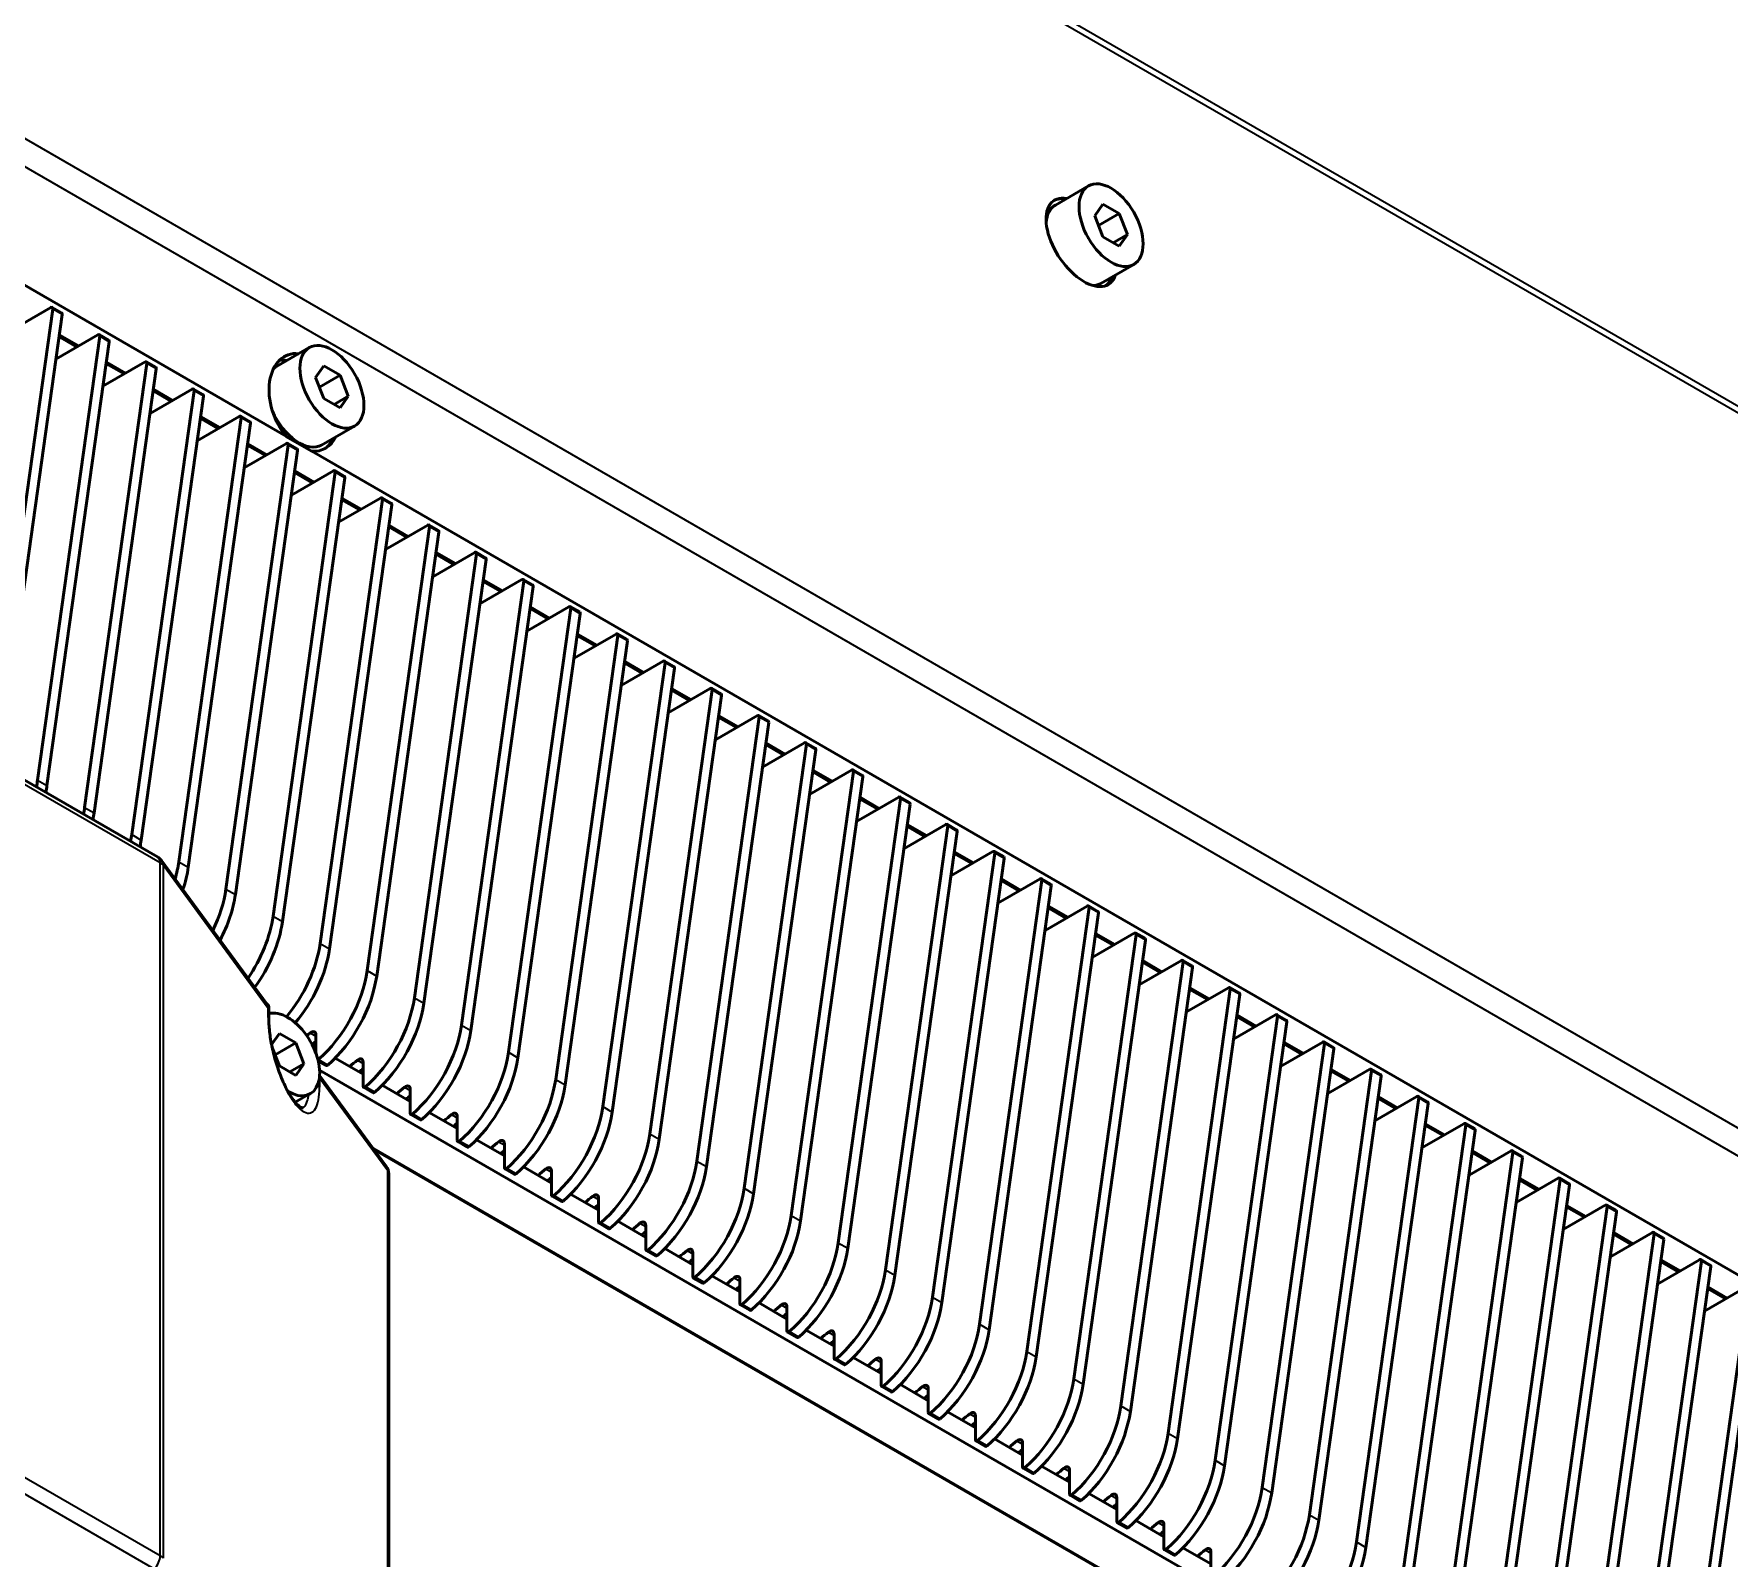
# Model space of a CAD drawing. Header units: millimetres. Extents: x 100 to 5488, y 100 to 4218.
# Drawn here: x 880.4 to 1007.7, y 909.5 to 1023.9 of the extents above; entities that cross this region are included whole.
import ezdxf

# ---------------------------------------------------------------- set-up
doc = ezdxf.new("R2010")
doc.units = ezdxf.units.MM
doc.header["$LTSCALE"] = 20
doc.layers.add('Visible (ANSI)', color=7, linetype='Continuous', lineweight=50)
doc.layers.add('Visible Narrow (ANSI)', color=7, linetype='Continuous', lineweight=35)

msp = doc.modelspace()

# ---------------------------------------------------------------- linework, layer by layer
at = {"layer": 'Visible (ANSI)'}
for p, q in [((784.615, 1059.961), (899.384, 993.699)), ((959.578, 1012.5), (957.103, 1011.071)), ((960.666, 1011.134), (960.053, 1010.263)), ((960.053, 1010.263), (960.666, 1008.684)), ((960.338, 1009.53), (961.89, 1010.427)), ((960.666, 1011.134), (961.89, 1010.427)), ((962.503, 1008.848), (961.89, 1010.427)), ((961.89, 1007.977), (960.666, 1008.684)), ((961.442, 1008.236), (962.503, 1008.848)), ((961.89, 1007.977), (962.503, 1008.848)), ((962.978, 1006.611), (960.503, 1005.182)), ((881.841, 1003.264), (877.166, 969.952)), ((877.873, 969.544), (882.548, 1002.856)), ((881.701, 1003.375), (878.543, 1001.552)), ((881.801, 1003.385), (882.508, 1002.977)), ((885.337, 1001.344), (886.044, 1000.936)), ((885.376, 1001.223), (880.701, 967.911)), ((881.409, 967.503), (886.083, 1000.814)), ((885.237, 1001.334), (882.078, 999.51)), ((883.779, 1000.492), (882.333, 1001.327)), ((901.1, 1000.375), (898.626, 998.946)), ((888.912, 999.181), (884.237, 965.87)), ((888.772, 999.293), (885.614, 997.469)), ((887.315, 998.451), (885.869, 999.286)), ((888.872, 999.303), (889.579, 998.894)), ((902.188, 999.009), (901.576, 998.138)), ((902.188, 999.009), (903.413, 998.302)), ((884.944, 965.462), (889.619, 998.773)), ((901.576, 998.138), (902.188, 996.559)), ((901.86, 997.405), (903.413, 998.302)), ((904.025, 996.723), (903.413, 998.302)), ((892.447, 997.14), (887.773, 963.829)), ((888.48, 963.42), (893.154, 996.732)), ((892.308, 997.251), (889.149, 995.428)), ((890.85, 996.41), (889.404, 997.245)), ((892.408, 997.261), (893.115, 996.853)), ((903.413, 995.852), (902.188, 996.559)), ((902.964, 996.111), (904.025, 996.723)), ((903.413, 995.852), (904.025, 996.723)), ((895.983, 995.099), (891.308, 961.787)), ((895.843, 995.21), (892.685, 993.387)), ((894.386, 994.369), (892.94, 995.203)), ((895.943, 995.22), (896.651, 994.812)), ((892.015, 961.379), (896.69, 994.691)), ((904.5, 994.486), (902.026, 993.057)), ((899.518, 993.058), (894.844, 959.746)), ((895.551, 959.338), (900.225, 992.649)), ((899.379, 993.169), (896.22, 991.345)), ((897.921, 992.327), (896.475, 993.162)), ((899.383, 993.688), (901.268, 992.6)), ((899.479, 993.179), (900.186, 992.771)), ((901.288, 992.6), (1016.057, 926.339)), ((903.054, 991.016), (898.379, 957.705)), ((899.086, 957.297), (903.761, 990.608)), ((902.915, 991.128), (899.756, 989.304)), ((901.457, 990.286), (900.011, 991.121)), ((903.015, 991.138), (903.722, 990.729)), ((906.589, 988.975), (901.915, 955.664)), ((906.45, 989.086), (903.291, 987.263)), ((904.992, 988.245), (903.546, 989.08)), ((906.55, 989.096), (907.257, 988.688)), ((889.7, 962.167), (844.219, 988.425)), ((902.622, 955.256), (907.296, 988.567)), ((910.125, 986.934), (905.45, 953.623)), ((906.157, 953.214), (910.832, 986.526)), ((909.986, 987.045), (906.827, 985.222)), ((908.528, 986.204), (907.082, 987.038)), ((910.086, 987.055), (910.793, 986.647)), ((913.66, 984.893), (908.986, 951.581)), ((913.521, 985.004), (910.362, 983.18)), ((912.063, 984.162), (910.617, 984.997)), ((913.621, 985.014), (914.328, 984.606)), ((909.693, 951.173), (914.367, 984.484)), ((917.196, 982.851), (912.521, 949.54)), ((913.228, 949.132), (917.903, 982.443)), ((917.057, 982.963), (913.898, 981.139)), ((915.599, 982.121), (914.153, 982.956)), ((917.157, 982.973), (917.864, 982.564)), ((920.731, 980.81), (916.057, 947.499)), ((916.764, 947.091), (921.439, 980.402)), ((920.592, 980.921), (917.434, 979.098)), ((919.135, 980.08), (917.689, 980.915)), ((920.692, 980.931), (921.399, 980.523)), ((924.267, 978.769), (919.592, 945.458)), ((924.128, 978.88), (920.969, 977.057)), ((922.67, 978.039), (921.224, 978.874)), ((924.228, 978.89), (924.935, 978.482)), ((920.299, 945.049), (924.974, 978.361)), ((927.803, 976.728), (923.128, 943.416)), ((923.835, 943.008), (928.51, 976.32)), ((927.663, 976.839), (924.505, 975.015)), ((926.206, 975.997), (924.76, 976.832)), ((927.763, 976.849), (928.47, 976.441)), ((931.338, 974.687), (926.663, 941.375)), ((931.199, 974.798), (928.04, 972.974)), ((929.741, 973.956), (928.295, 974.791)), ((931.299, 974.808), (932.006, 974.399)), ((927.371, 940.967), (932.045, 974.278)), ((934.874, 972.645), (930.199, 939.334)), ((930.906, 938.926), (935.581, 972.237)), ((934.734, 972.757), (931.576, 970.933)), ((933.277, 971.915), (931.831, 972.75)), ((934.834, 972.766), (935.541, 972.358)), ((938.409, 970.604), (933.734, 937.293)), ((934.442, 936.884), (939.116, 970.196)), ((938.27, 970.715), (935.111, 968.892)), ((936.812, 969.874), (935.366, 970.709)), ((938.37, 970.725), (939.077, 970.317)), ((941.945, 968.563), (937.27, 935.251)), ((941.805, 968.674), (938.647, 966.85)), ((940.348, 967.832), (938.902, 968.667)), ((941.905, 968.684), (942.612, 968.276)), ((937.977, 934.843), (942.652, 968.155)), ((945.48, 966.522), (940.806, 933.21)), ((941.513, 932.802), (946.187, 966.113)), ((945.341, 966.633), (942.182, 964.809)), ((943.883, 965.791), (942.437, 966.626)), ((945.441, 966.643), (946.148, 966.234)), ((949.016, 964.48), (944.341, 931.169)), ((948.876, 964.592), (945.718, 962.768)), ((947.419, 963.75), (945.973, 964.585)), ((948.976, 964.601), (949.684, 964.193)), ((945.048, 930.761), (949.723, 964.072)), ((897.919, 951.13), (890.006, 961.893)), ((952.551, 962.439), (947.877, 929.128)), ((948.584, 928.719), (953.258, 962.031)), ((952.412, 962.55), (949.253, 960.727)), ((950.954, 961.709), (949.508, 962.544)), ((952.512, 962.56), (953.219, 962.152)), ((956.087, 960.398), (951.412, 927.086)), ((952.119, 926.678), (956.794, 959.99)), ((955.948, 960.509), (952.789, 958.685)), ((954.49, 959.668), (953.044, 960.502)), ((956.048, 960.519), (956.755, 960.111)), ((959.622, 958.357), (954.948, 925.045)), ((959.483, 958.468), (956.324, 956.644)), ((958.025, 957.626), (956.579, 958.461)), ((959.583, 958.478), (960.29, 958.069)), ((955.655, 924.637), (960.329, 957.948)), ((963.158, 956.315), (958.483, 923.004)), ((959.19, 922.596), (963.865, 955.907)), ((963.019, 956.427), (959.86, 954.603)), ((961.561, 955.585), (960.115, 956.42)), ((963.119, 956.436), (963.826, 956.028)), ((966.693, 954.274), (962.019, 920.963)), ((966.554, 954.385), (963.396, 952.562)), ((965.096, 953.544), (963.65, 954.379)), ((966.654, 954.395), (967.361, 953.987)), ((962.726, 920.554), (967.4, 953.866)), ((970.229, 952.233), (965.554, 918.921)), ((966.261, 918.513), (970.936, 951.825)), ((970.09, 952.344), (966.931, 950.52)), ((968.632, 951.503), (967.186, 952.337)), ((970.19, 952.354), (970.897, 951.946)), ((897.919, 951.13), (897.919, 951.13)), ((898.063, 950.84), (898.063, 950.686)), ((898.063, 949.988), (898.063, 950.665)), ((973.764, 950.192), (969.09, 916.88)), ((969.797, 916.472), (974.472, 949.783)), ((973.625, 950.303), (970.467, 948.479)), ((972.168, 949.461), (970.722, 950.296)), ((973.725, 950.313), (974.432, 949.905)), ((898.865, 948.917), (898.27, 948.071)), ((898.3, 947.923), (898.865, 946.467)), ((898.536, 947.313), (900.089, 948.21)), ((898.865, 948.917), (900.089, 948.21)), ((900.702, 946.631), (900.089, 948.21)), ((901.598, 947.889), (901.326, 948.046)), ((901.598, 948.799), (901.598, 947.42)), ((977.3, 948.15), (972.625, 914.839)), ((977.161, 948.262), (974.002, 946.438)), ((975.703, 947.42), (974.257, 948.255)), ((977.261, 948.272), (977.968, 947.863)), ((899.641, 946.019), (900.702, 946.631)), ((900.089, 945.76), (900.702, 946.631)), ((901.773, 946.836), (902.347, 946.504)), ((905.134, 945.847), (903.035, 947.059)), ((905.134, 946.758), (905.134, 944.963)), ((973.332, 914.431), (978.007, 947.742)), ((900.089, 945.76), (898.865, 946.467)), ((901.875, 946.158), (1090.237, 837.407)), ((906.871, 938.954), (901.875, 945.75)), ((980.836, 946.109), (976.161, 912.798)), ((976.868, 912.389), (981.543, 945.701)), ((980.696, 946.22), (977.538, 944.397)), ((979.239, 945.379), (977.793, 946.214)), ((980.796, 946.23), (981.503, 945.822)), ((901.177, 944.394), (900.046, 943.741)), ((905.175, 944.871), (905.882, 944.463)), ((908.669, 943.806), (906.571, 945.018)), ((908.669, 944.717), (908.669, 942.922)), ((984.232, 944.179), (981.073, 942.356)), ((982.774, 943.338), (981.328, 944.172)), ((984.332, 944.189), (985.039, 943.781)), ((908.711, 942.83), (909.418, 942.422)), ((912.205, 941.765), (910.106, 942.977)), ((984.371, 944.068), (979.696, 910.756)), ((980.404, 910.348), (985.078, 943.66)), ((912.205, 942.675), (912.205, 940.88)), ((987.907, 942.027), (983.232, 908.715)), ((983.939, 908.307), (988.614, 941.618)), ((987.767, 942.138), (984.609, 940.314)), ((986.31, 941.296), (984.864, 942.131)), ((987.867, 942.148), (988.574, 941.74)), ((1125.498, 813.484), (905.908, 940.264)), ((912.246, 940.789), (912.953, 940.381)), ((915.74, 939.724), (913.642, 940.935)), ((915.74, 940.634), (915.74, 938.839)), ((991.442, 939.985), (986.767, 906.674)), ((987.475, 906.266), (992.149, 939.577)), ((991.303, 940.097), (988.144, 938.273)), ((989.845, 939.255), (988.399, 940.09)), ((991.403, 940.107), (992.11, 939.698)), ((907.065, 886.379), (907.065, 938.362)), ((915.782, 938.748), (916.489, 938.339)), ((919.276, 937.682), (917.177, 938.894)), ((919.276, 938.593), (919.276, 936.798)), ((994.978, 937.944), (990.303, 904.633)), ((994.838, 938.055), (991.68, 936.232)), ((993.381, 937.214), (991.935, 938.049)), ((994.938, 938.065), (995.645, 937.657)), ((919.317, 936.706), (920.024, 936.298)), ((922.811, 935.641), (920.713, 936.853)), ((922.811, 936.552), (922.811, 934.757)), ((991.01, 904.224), (995.685, 937.536)), ((998.513, 935.903), (993.839, 902.591)), ((994.546, 902.183), (999.22, 935.495)), ((998.374, 936.014), (995.215, 934.191)), ((996.916, 935.173), (995.47, 936.007)), ((998.474, 936.024), (999.181, 935.616)), ((922.853, 934.665), (923.56, 934.257)), ((926.347, 933.6), (924.248, 934.812)), ((926.347, 934.51), (926.347, 932.715)), ((1001.909, 933.973), (998.751, 932.149)), ((1000.452, 933.131), (999.006, 933.966)), ((1002.009, 933.983), (1002.717, 933.575)), ((929.883, 931.559), (927.784, 932.77)), ((1002.049, 933.862), (997.374, 900.55)), ((998.081, 900.142), (1002.756, 933.453)), ((926.388, 932.624), (927.096, 932.216)), ((929.883, 932.469), (929.883, 930.674)), ((1005.584, 931.82), (1000.91, 898.509)), ((1001.617, 898.101), (1006.291, 931.412)), ((1005.445, 931.932), (1002.286, 930.108)), ((1003.987, 931.09), (1002.541, 931.925)), ((1005.545, 931.942), (1006.252, 931.533)), ((929.924, 930.583), (930.631, 930.174)), ((933.418, 929.517), (931.32, 930.729)), ((933.418, 930.428), (933.418, 928.633)), ((1009.12, 929.779), (1004.445, 896.468)), ((1005.152, 896.06), (1009.827, 929.371)), ((1008.981, 929.89), (1005.822, 928.067)), ((1007.523, 929.049), (1006.077, 929.884)), ((933.46, 928.541), (934.167, 928.133)), ((936.954, 927.476), (934.855, 928.688)), ((936.954, 928.387), (936.954, 926.592)), ((936.995, 926.5), (937.702, 926.092)), ((940.489, 925.435), (938.391, 926.647)), ((940.489, 926.345), (940.489, 924.55)), ((940.531, 924.459), (941.238, 924.051)), ((944.025, 923.394), (941.926, 924.605)), ((944.025, 924.304), (944.025, 922.509)), ((947.56, 921.352), (945.462, 922.564)), ((944.066, 922.418), (944.773, 922.009)), ((947.56, 922.263), (947.56, 920.468)), ((947.602, 920.376), (948.309, 919.968)), ((951.096, 919.311), (948.997, 920.523)), ((951.096, 920.222), (951.096, 918.427)), ((951.137, 918.335), (951.844, 917.927)), ((954.631, 917.27), (952.533, 918.482)), ((954.631, 918.18), (954.631, 916.385)), ((954.673, 916.294), (955.38, 915.886)), ((958.167, 915.229), (956.068, 916.44)), ((958.167, 916.139), (958.167, 914.344)), ((958.208, 914.253), (958.915, 913.844)), ((961.702, 913.188), (959.604, 914.399)), ((961.702, 914.098), (961.702, 912.303)), ((965.238, 911.146), (963.139, 912.358)), ((961.744, 912.211), (962.451, 911.803)), ((965.238, 912.057), (965.238, 910.262)), ((965.279, 910.17), (965.986, 909.762)), ((968.773, 909.105), (966.675, 910.317)), ((968.773, 910.015), (968.773, 908.221))]:
    msp.add_line(p, q, dxfattribs=at)
for centre, start, end in [((889.2, 961.3), 36.32377, 60), ((906.065, 938.362), 0, 36.32377)]:
    msp.add_arc(centre, 1, start, end, dxfattribs=at)
for centre in [(961.278, 1009.555), (902.8, 997.43)]:
    msp.add_ellipse(centre, major_axis=(-1.7, 2.944), ratio=0.5773503, dxfattribs=at)
for centre, major_axis, ratio, start_param, end_param in [((959.053, 1008.271), (-2.068, 3.134), 0.5332704, 5.8158482, 9.8284056), ((958.803, 1008.127), (-1.875, 3.248), 0.5773503, 5.847703, 6.2523014), ((958.803, 1008.127), (-1.7, 2.944), 0.5773503, 0, 0.7045397), ((958.803, 1008.127), (1.7, -2.944), 0.5773503, 5.9895783, 6.2831853), ((958.803, 1008.127), (1.875, -3.248), 0.5773503, 0.1076794, 0.4354824), ((881.701, 1003.212), (0.1, 0.173), 0.5773503, 5.3232542, 7.0685835), ((882.408, 1002.804), (0.1, 0.173), 0.5773503, 5.3232542, 6.2831853), ((885.237, 1001.171), (0.1, 0.173), 0.5773503, 5.3232542, 7.0685835), ((885.944, 1000.762), (0.1, 0.173), 0.5773503, 5.3232542, 6.2831853), ((888.772, 999.129), (0.1, 0.173), 0.5773503, 5.3232542, 7.0685835), ((889.479, 998.721), (0.1, 0.173), 0.5773503, 5.3232542, 6.2831853), ((900.772, 996.26), (-1.261, 3.569), 0.6665317, 5.9710489, 8.3955177), ((900.326, 996.002), (-1.7, 2.944), 0.5773503, 0, 0.1313564), ((900.326, 996.002), (-1.875, 3.248), 0.5773503, 5.847703, 6.0929978), ((892.308, 997.088), (0.1, 0.173), 0.5773503, 5.3232542, 7.0685835), ((893.015, 996.68), (0.1, 0.173), 0.5773503, 5.3232542, 6.2831853), ((895.843, 995.047), (0.1, 0.173), 0.5773503, 5.3232542, 7.0685835), ((900.326, 996.002), (1.7, -2.944), 0.5773503, 4.5215651, 6.2831853), ((896.551, 994.639), (0.1, 0.173), 0.5773503, 5.3232542, 6.2831853), ((900.326, 996.002), (1.875, -3.248), 0.5773503, 5.1305791, 5.1341333), ((899.379, 993.006), (0.1, 0.173), 0.5773503, 5.3232542, 7.0685835), ((900.086, 992.597), (0.1, 0.173), 0.5773503, 5.3232542, 6.2831853), ((900.326, 996.002), (1.875, -3.248), 0.5773503, 5.861441, 5.8649952), ((900.772, 996.26), (-1.261, 3.569), 0.6665317, 2.8467484, 3.7004209), ((900.326, 996.002), (1.875, -3.248), 0.5773503, 0.0284998, 0.4354824), ((902.915, 990.964), (0.1, 0.173), 0.5773503, 5.3232542, 7.0685835), ((903.622, 990.556), (0.1, 0.173), 0.5773503, 5.3232542, 6.2831853), ((906.45, 988.923), (0.1, 0.173), 0.5773503, 5.3232542, 7.0685835), ((907.157, 988.515), (0.1, 0.173), 0.5773503, 5.3232542, 6.2831853), ((909.986, 986.882), (0.1, 0.173), 0.5773503, 5.3232542, 7.0685835), ((910.693, 986.474), (0.1, 0.173), 0.5773503, 5.3232542, 6.2831853), ((913.521, 984.841), (0.1, 0.173), 0.5773503, 5.3232542, 7.0685835), ((914.228, 984.432), (0.1, 0.173), 0.5773503, 5.3232542, 6.2831853), ((917.057, 982.799), (0.1, 0.173), 0.5773503, 5.3232542, 7.0685835), ((917.764, 982.391), (0.1, 0.173), 0.5773503, 5.3232542, 6.2831853), ((920.592, 980.758), (0.1, 0.173), 0.5773503, 5.3232542, 7.0685835), ((921.299, 980.35), (0.1, 0.173), 0.5773503, 5.3232542, 6.2831853), ((924.128, 978.717), (0.1, 0.173), 0.5773503, 5.3232542, 7.0685835), ((924.835, 978.309), (0.1, 0.173), 0.5773503, 5.3232542, 6.2831853), ((927.663, 976.676), (0.1, 0.173), 0.5773503, 5.3232542, 7.0685835), ((928.37, 976.267), (0.1, 0.173), 0.5773503, 5.3232542, 6.2831853), ((931.199, 974.634), (0.1, 0.173), 0.5773503, 5.3232542, 7.0685835), ((931.906, 974.226), (0.1, 0.173), 0.5773503, 5.3232542, 6.2831853), ((934.734, 972.593), (0.1, 0.173), 0.5773503, 5.3232542, 7.0685835), ((935.441, 972.185), (0.1, 0.173), 0.5773503, 5.3232542, 6.2831853), ((938.27, 970.552), (0.1, 0.173), 0.5773503, 5.3232542, 7.0685835), ((938.977, 970.144), (0.1, 0.173), 0.5773503, 5.3232542, 6.2831853), ((941.805, 968.511), (0.1, 0.173), 0.5773503, 5.3232542, 7.0685835), ((942.512, 968.102), (0.1, 0.173), 0.5773503, 5.3232542, 6.2831853), ((875.827, 966.089), (-3.5, -6.062), 0.5773503, 2.1009115, 2.1816616), ((876.534, 965.681), (3.5, 6.062), 0.5773503, 5.2425042, 5.3232542), ((879.362, 964.048), (-3.5, -6.062), 0.5773503, 2.1009115, 2.1816616), ((945.341, 966.469), (0.1, 0.173), 0.5773503, 5.3232542, 7.0685835), ((946.048, 966.061), (0.1, 0.173), 0.5773503, 5.3232542, 6.2831853), ((880.07, 963.64), (3.5, 6.062), 0.5773503, 5.2425042, 5.3232542), ((948.876, 964.428), (0.1, 0.173), 0.5773503, 5.3232542, 7.0685835), ((882.898, 962.007), (-3.5, -6.062), 0.5773503, 2.1009115, 2.1816616), ((883.605, 961.599), (3.5, 6.062), 0.5773503, 5.2425042, 5.3232542), ((949.584, 964.02), (0.1, 0.173), 0.5773503, 5.3232542, 6.2831853), ((952.412, 962.387), (0.1, 0.173), 0.5773503, 5.3232542, 7.0685835), ((953.119, 961.979), (0.1, 0.173), 0.5773503, 5.3232542, 6.2831853), ((886.434, 959.966), (-3.5, -6.062), 0.5773503, 1.9762319, 2.1816616), ((887.141, 959.557), (3.5, 6.062), 0.5773503, 5.0567715, 5.3232542), ((889.969, 957.924), (-3.5, -6.062), 0.5773503, 1.6910881, 2.1816616), ((955.948, 960.346), (0.1, 0.173), 0.5773503, 5.3232542, 7.0685835), ((956.655, 959.938), (0.1, 0.173), 0.5773503, 5.3232542, 6.2831853), ((890.676, 957.516), (3.5, 6.062), 0.5773503, 4.7800476, 5.3232542), ((959.483, 958.305), (0.1, 0.173), 0.5773503, 5.3232542, 7.0685835), ((893.505, 955.883), (-3.5, -6.062), 0.5773503, 1.435155, 2.1816616), ((894.212, 955.475), (3.5, 6.062), 0.5773503, 4.5269718, 5.3232542), ((960.19, 957.896), (0.1, 0.173), 0.5773503, 5.3232542, 6.2831853), ((897.04, 953.842), (-3.5, -6.062), 0.5773503, 1.2793577, 2.1816616), ((963.019, 956.263), (0.1, 0.173), 0.5773503, 5.3232542, 7.0685835), ((963.726, 955.855), (0.1, 0.173), 0.5773503, 5.3232542, 6.2831853), ((897.747, 953.434), (3.5, 6.062), 0.5773503, 4.4108573, 5.3232542), ((966.554, 954.222), (0.1, 0.173), 0.5773503, 5.3232542, 7.0685835), ((900.576, 951.801), (-3.5, -6.062), 0.5773503, 1.0299207, 2.1816616), ((901.283, 951.392), (3.5, 6.062), 0.5773503, 4.1715134, 5.3232542), ((967.261, 953.814), (0.1, 0.173), 0.5773503, 5.3232542, 6.2831853), ((970.09, 952.181), (0.1, 0.173), 0.5773503, 5.3232542, 7.0685835), ((970.797, 951.773), (0.1, 0.173), 0.5773503, 5.3232542, 6.2831853), ((897.709, 950.636), (0.25, 0.433), 0.5773503, 5.4977871, 6.2846303), ((897.563, 950.665), (0.5, 0), 0.5773503, 0, 0.0000271), ((899.477, 947.338), (-1.7, 2.944), 0.5773503, 2.3672522, 6.1265428), ((904.111, 949.759), (-3.5, -6.062), 0.5773503, 1.0299207, 2.1816616), ((904.818, 949.351), (3.5, 6.062), 0.5773503, 4.1715134, 5.3232542), ((897.563, 949.984), (0.5, 0), 0.5773503, 6.2825838, 6.2831853), ((907.647, 947.718), (-3.5, -6.062), 0.5773503, 1.0299207, 2.1816616), ((973.625, 950.14), (0.1, 0.173), 0.5773503, 5.3232542, 7.0685835), ((974.332, 949.731), (0.1, 0.173), 0.5773503, 5.3232542, 6.2831853), ((874.728, 1074.942), (-88.5, -153.286), 0.5773503, 0.996159, 0.9982698), ((901.245, 948.595), (0.25, 0.433), 0.5773503, 5.4977871, 7.2814551), ((875.435, 1074.534), (88.5, 153.286), 0.5773503, 4.1352324, 4.1375835), ((908.354, 947.31), (3.5, 6.062), 0.5773503, 4.1715134, 5.3232542), ((977.161, 948.098), (0.1, 0.173), 0.5773503, 5.3232542, 7.0685835), ((901.74, 947.086), (-0.1, -0.173), 0.5773503, 0.8606317, 1.0299207), ((878.264, 1072.901), (-88.5, -153.286), 0.5773503, 0.9935189, 0.9982698), ((904.78, 946.554), (0.25, 0.433), 0.5773503, 5.4977871, 7.2814551), ((911.182, 945.677), (-3.5, -6.062), 0.5773503, 1.0299207, 2.1816616), ((911.889, 945.269), (3.5, 6.062), 0.5773503, 4.1715134, 5.3232542), ((977.868, 947.69), (0.1, 0.173), 0.5773503, 5.3232542, 6.2831853), ((902.447, 946.677), (-0.1, -0.173), 0.5773503, 0, 1.0299207), ((878.971, 1072.493), (88.5, 153.286), 0.5773503, 4.1351115, 4.1375835), ((914.718, 943.636), (-3.5, -6.062), 0.5773503, 1.0299207, 2.1816616), ((980.696, 946.057), (0.1, 0.173), 0.5773503, 5.3232542, 7.0685835), ((981.403, 945.649), (0.1, 0.173), 0.5773503, 5.3232542, 6.2831853), ((899.477, 947.338), (-1.7, 2.944), 0.5773503, 2.3382739, 2.3382974), ((905.275, 945.044), (-0.1, -0.173), 0.5773503, 5.4977871, 7.313106), ((905.982, 944.636), (-0.1, -0.173), 0.5773503, 0, 1.0299207), ((881.799, 1070.86), (-88.5, -153.286), 0.5773503, 0.9935189, 0.9982698), ((908.316, 944.512), (0.25, 0.433), 0.5773503, 5.4977871, 7.2814551), ((882.506, 1070.452), (88.5, 153.286), 0.5773503, 4.1351115, 4.1375835), ((915.425, 943.227), (3.5, 6.062), 0.5773503, 4.1715134, 5.3232542), ((984.232, 944.016), (0.1, 0.173), 0.5773503, 5.3232542, 7.0685835), ((908.811, 943.003), (-0.1, -0.173), 0.5773503, 5.4977871, 7.313106), ((885.335, 1068.819), (-88.5, -153.286), 0.5773503, 0.9935189, 0.9982698), ((911.851, 942.471), (0.25, 0.433), 0.5773503, 5.4977871, 7.2814551), ((918.253, 941.594), (-3.5, -6.062), 0.5773503, 1.0299207, 2.1816616), ((918.96, 941.186), (3.5, 6.062), 0.5773503, 4.1715134, 5.3232542), ((984.939, 943.608), (0.1, 0.173), 0.5773503, 5.3232542, 6.2831853), ((909.518, 942.595), (-0.1, -0.173), 0.5773503, 0, 1.0299207), ((886.042, 1068.41), (88.5, 153.286), 0.5773503, 4.1351115, 4.1375835), ((987.767, 941.975), (0.1, 0.173), 0.5773503, 5.3232542, 7.0685835), ((988.474, 941.566), (0.1, 0.173), 0.5773503, 5.3232542, 6.2831853), ((912.346, 940.962), (-0.1, -0.173), 0.5773503, 5.4977871, 7.313106), ((913.053, 940.554), (-0.1, -0.173), 0.5773503, 0, 1.0299207), ((888.87, 1066.777), (-88.5, -153.286), 0.5773503, 0.9935189, 0.9982698), ((915.387, 940.43), (0.25, 0.433), 0.5773503, 5.4977871, 7.2814551), ((921.789, 939.553), (-3.5, -6.062), 0.5773503, 1.0299207, 2.1816616), ((922.496, 939.145), (3.5, 6.062), 0.5773503, 4.1715134, 5.3232542), ((889.577, 1066.369), (88.5, 153.286), 0.5773503, 4.1351115, 4.1375835), ((925.324, 937.512), (-3.5, -6.062), 0.5773503, 1.0299207, 2.1816616), ((991.303, 939.933), (0.1, 0.173), 0.5773503, 5.3232542, 7.0685835), ((992.01, 939.525), (0.1, 0.173), 0.5773503, 5.3232542, 6.2831853), ((915.882, 938.921), (-0.1, -0.173), 0.5773503, 5.4977871, 7.313106), ((916.589, 938.513), (-0.1, -0.173), 0.5773503, 0, 1.0299207), ((892.406, 1064.736), (-88.5, -153.286), 0.5773503, 0.9935189, 0.9982698), ((918.922, 938.389), (0.25, 0.433), 0.5773503, 5.4977871, 7.2814551), ((893.113, 1064.328), (88.5, 153.286), 0.5773503, 4.1351115, 4.1375835), ((926.031, 937.104), (3.5, 6.062), 0.5773503, 4.1715134, 5.3232542), ((994.838, 937.892), (0.1, 0.173), 0.5773503, 5.3232542, 7.0685835), ((919.417, 936.88), (-0.1, -0.173), 0.5773503, 5.4977871, 7.313106), ((895.941, 1062.695), (-88.5, -153.286), 0.5773503, 0.9935189, 0.9982698), ((922.458, 936.347), (0.25, 0.433), 0.5773503, 5.4977871, 7.2814551), ((928.86, 935.471), (-3.5, -6.062), 0.5773503, 1.0299207, 2.1816616), ((929.567, 935.063), (3.5, 6.062), 0.5773503, 4.1715134, 5.3232542), ((995.545, 937.484), (0.1, 0.173), 0.5773503, 5.3232542, 6.2831853), ((920.124, 936.471), (-0.1, -0.173), 0.5773503, 0, 1.0299207), ((896.649, 1062.287), (88.5, 153.286), 0.5773503, 4.1351115, 4.1375835), ((932.395, 933.43), (-3.5, -6.062), 0.5773503, 1.0299207, 2.1816616), ((998.374, 935.851), (0.1, 0.173), 0.5773503, 5.3232542, 7.0685835), ((999.081, 935.443), (0.1, 0.173), 0.5773503, 5.3232542, 6.2831853), ((922.953, 934.838), (-0.1, -0.173), 0.5773503, 5.4977871, 7.313106), ((923.66, 934.43), (-0.1, -0.173), 0.5773503, 0, 1.0299207), ((899.477, 1060.654), (-88.5, -153.286), 0.5773503, 0.9935189, 0.9982698), ((925.993, 934.306), (0.25, 0.433), 0.5773503, 5.4977871, 7.2814551), ((900.184, 1060.246), (88.5, 153.286), 0.5773503, 4.1351115, 4.1375835), ((933.103, 933.021), (3.5, 6.062), 0.5773503, 4.1715134, 5.3232542), ((1001.909, 933.81), (0.1, 0.173), 0.5773503, 5.3232542, 7.0685835), ((926.488, 932.797), (-0.1, -0.173), 0.5773503, 5.4977871, 7.313106), ((929.529, 932.265), (0.25, 0.433), 0.5773503, 5.4977871, 7.2814551), ((935.931, 931.388), (-3.5, -6.062), 0.5773503, 1.0299207, 2.1816616), ((936.638, 930.98), (3.5, 6.062), 0.5773503, 4.1715134, 5.3232542), ((1002.617, 933.401), (0.1, 0.173), 0.5773503, 5.3232542, 6.2831853), ((927.196, 932.389), (-0.1, -0.173), 0.5773503, 0, 1.0299207), ((903.013, 1058.613), (-88.5, -153.286), 0.5773503, 0.9935189, 0.9982698), ((903.72, 1058.204), (88.5, 153.286), 0.5773503, 4.1351115, 4.1375835), ((1005.445, 931.768), (0.1, 0.173), 0.5773503, 5.3232542, 7.0685835), ((1006.152, 931.36), (0.1, 0.173), 0.5773503, 5.3232542, 6.2831853), ((930.024, 930.756), (-0.1, -0.173), 0.5773503, 5.4977871, 7.313106), ((930.731, 930.348), (-0.1, -0.173), 0.5773503, 0, 1.0299207), ((906.548, 1056.571), (-88.5, -153.286), 0.5773503, 0.9935189, 0.9982698), ((933.065, 930.224), (0.25, 0.433), 0.5773503, 5.4977871, 7.2814551), ((939.467, 929.347), (-3.5, -6.062), 0.5773503, 1.0299207, 2.1816616), ((940.174, 928.939), (3.5, 6.062), 0.5773503, 4.1715134, 5.3232542), ((907.255, 1056.163), (88.5, 153.286), 0.5773503, 4.1351115, 4.1375835), ((943.002, 927.306), (-3.5, -6.062), 0.5773503, 1.0299207, 2.1816616), ((933.56, 928.715), (-0.1, -0.173), 0.5773503, 5.4977871, 7.313106), ((934.267, 928.306), (-0.1, -0.173), 0.5773503, 0, 1.0299207), ((910.084, 1054.53), (-88.5, -153.286), 0.5773503, 0.9935189, 0.9982698), ((936.6, 928.182), (0.25, 0.433), 0.5773503, 5.4977871, 7.2814551), ((910.791, 1054.122), (88.5, 153.286), 0.5773503, 4.1351115, 4.1375835), ((943.709, 926.898), (3.5, 6.062), 0.5773503, 4.1715134, 5.3232542), ((937.095, 926.673), (-0.1, -0.173), 0.5773503, 5.4977871, 7.313106), ((913.619, 1052.489), (-88.5, -153.286), 0.5773503, 0.9935189, 0.9982698), ((940.136, 926.141), (0.25, 0.433), 0.5773503, 5.4977871, 7.2814551), ((946.538, 925.265), (-3.5, -6.062), 0.5773503, 1.0299207, 2.1816616), ((947.245, 924.856), (3.5, 6.062), 0.5773503, 4.1715134, 5.3232542), ((937.802, 926.265), (-0.1, -0.173), 0.5773503, 0, 1.0299207), ((914.326, 1052.081), (88.5, 153.286), 0.5773503, 4.1351115, 4.1375835), ((950.073, 923.223), (-3.5, -6.062), 0.5773503, 1.0299207, 2.1816616), ((940.631, 924.632), (-0.1, -0.173), 0.5773503, 5.4977871, 7.313106), ((941.338, 924.224), (-0.1, -0.173), 0.5773503, 0, 1.0299207), ((917.155, 1050.448), (-88.5, -153.286), 0.5773503, 0.9935189, 0.9982698), ((943.671, 924.1), (0.25, 0.433), 0.5773503, 5.4977871, 7.2814551), ((917.862, 1050.039), (88.5, 153.286), 0.5773503, 4.1351115, 4.1375835), ((950.78, 922.815), (3.5, 6.062), 0.5773503, 4.1715134, 5.3232542), ((944.166, 922.591), (-0.1, -0.173), 0.5773503, 5.4977871, 7.313106), ((947.207, 922.059), (0.25, 0.433), 0.5773503, 5.4977871, 7.2814551), ((953.609, 921.182), (-3.5, -6.062), 0.5773503, 1.0299207, 2.1816616), ((954.316, 920.774), (3.5, 6.062), 0.5773503, 4.1715134, 5.3232542), ((944.873, 922.183), (-0.1, -0.173), 0.5773503, 0, 1.0299207), ((920.69, 1048.406), (-88.5, -153.286), 0.5773503, 0.9935189, 0.9982698), ((921.397, 1047.998), (88.5, 153.286), 0.5773503, 4.1351115, 4.1375835), ((947.702, 920.55), (-0.1, -0.173), 0.5773503, 5.4977871, 7.313106), ((948.409, 920.141), (-0.1, -0.173), 0.5773503, 0, 1.0299207), ((924.226, 1046.365), (-88.5, -153.286), 0.5773503, 0.9935189, 0.9982698), ((950.742, 920.018), (0.25, 0.433), 0.5773503, 5.4977871, 7.2814551), ((957.144, 919.141), (-3.5, -6.062), 0.5773503, 1.0299207, 2.1816616), ((957.851, 918.733), (3.5, 6.062), 0.5773503, 4.1715134, 5.3232542), ((924.933, 1045.957), (88.5, 153.286), 0.5773503, 4.1351115, 4.1375835), ((960.68, 917.1), (-3.5, -6.062), 0.5773503, 1.0299207, 2.1816616), ((951.237, 918.508), (-0.1, -0.173), 0.5773503, 5.4977871, 7.313106), ((951.944, 918.1), (-0.1, -0.173), 0.5773503, 0, 1.0299207), ((927.761, 1044.324), (-88.5, -153.286), 0.5773503, 0.9935189, 0.9982698), ((954.278, 917.976), (0.25, 0.433), 0.5773503, 5.4977871, 7.2814551), ((928.468, 1043.916), (88.5, 153.286), 0.5773503, 4.1351115, 4.1375835), ((961.387, 916.691), (3.5, 6.062), 0.5773503, 4.1715134, 5.3232542), ((954.773, 916.467), (-0.1, -0.173), 0.5773503, 5.4977871, 7.313106), ((931.297, 1042.283), (-88.5, -153.286), 0.5773503, 0.9935189, 0.9982698), ((957.813, 915.935), (0.25, 0.433), 0.5773503, 5.4977871, 7.2814551), ((964.215, 915.058), (-3.5, -6.062), 0.5773503, 1.0299207, 2.1816616), ((964.922, 914.65), (3.5, 6.062), 0.5773503, 4.1715134, 5.3232542), ((955.48, 916.059), (-0.1, -0.173), 0.5773503, 0, 1.0299207), ((932.004, 1041.874), (88.5, 153.286), 0.5773503, 4.1351115, 4.1375835), ((967.751, 913.017), (-3.5, -6.062), 0.5773503, 1.0299207, 2.1816616), ((958.308, 914.426), (-0.1, -0.173), 0.5773503, 5.4977871, 7.313106), ((959.015, 914.018), (-0.1, -0.173), 0.5773503, 0, 1.0299207), ((934.832, 1040.241), (-88.5, -153.286), 0.5773503, 0.9935189, 0.9982698), ((961.349, 913.894), (0.25, 0.433), 0.5773503, 5.4977871, 7.2814551), ((935.539, 1039.833), (88.5, 153.286), 0.5773503, 4.1351115, 4.1375835), ((968.458, 912.609), (3.5, 6.062), 0.5773503, 4.1715134, 5.3232542), ((961.844, 912.385), (-0.1, -0.173), 0.5773503, 5.4977871, 7.313106), ((964.884, 911.853), (0.25, 0.433), 0.5773503, 5.4977871, 7.2814551), ((971.286, 910.976), (-3.5, -6.062), 0.5773503, 1.0299207, 2.1816616), ((971.993, 910.568), (3.5, 6.062), 0.5773503, 4.1715134, 5.3232542), ((962.551, 911.976), (-0.1, -0.173), 0.5773503, 0, 1.0299207), ((938.368, 1038.2), (-88.5, -153.286), 0.5773503, 0.9935189, 0.9982698), ((939.075, 1037.792), (88.5, 153.286), 0.5773503, 4.1351115, 4.1375835), ((965.379, 910.343), (-0.1, -0.173), 0.5773503, 5.4977871, 7.313106), ((966.086, 909.935), (-0.1, -0.173), 0.5773503, 0, 1.0299207), ((941.903, 1036.159), (-88.5, -153.286), 0.5773503, 0.9935189, 0.9982698), ((968.42, 909.811), (0.25, 0.433), 0.5773503, 5.4977871, 7.2814551), ((974.822, 908.935), (-3.5, -6.062), 0.5773503, 1.0299207, 2.1816616), ((975.529, 908.526), (3.5, 6.062), 0.5773503, 4.1715134, 5.3232542)]:
    msp.add_ellipse(centre, major_axis=major_axis, ratio=ratio, start_param=start_param, end_param=end_param, dxfattribs=at)
for points, knots in [([(897.922, 951.126), (897.968, 951.063), (898.003, 950.991), (898.051, 950.837), (898.063, 950.751), (898.063, 950.665)], [0.000622855, 0.000622855, 0.000622855, 0.000622855, 0.025392147, 0.025392147, 0.052505691, 0.052505691, 0.052505691, 0.052505691]), ([(898.063, 949.984), (898.063, 949.659), (898.088, 949.291), (898.182, 948.529), (898.253, 948.127), (898.436, 947.308), (898.553, 946.882), (898.823, 946.048), (898.982, 945.633), (899.323, 944.87), (899.51, 944.517), (899.881, 943.932), (900.071, 943.695), (900.382, 943.401), (900.51, 943.336), (900.605, 943.312), (900.587, 943.316), (900.595, 943.32)], [0, 0, 0, 0, 0.1226029, 0.1226029, 0.2449414, 0.2449414, 0.3749342, 0.3749342, 0.5145546, 0.5145546, 0.6618307, 0.6618307, 0.8126666, 0.8126666, 0.9525765, 0.9525765, 1.0704537, 1.0704537, 1.0704537, 1.0704537])]:
    msp.add_open_spline(points, degree=3, knots=knots, dxfattribs=at)
msp.add_open_spline([(900.595, 943.32), (900.594, 943.32), (900.594, 943.32), (900.594, 943.319)], degree=3, dxfattribs=at)
at = {"layer": 'Visible Narrow (ANSI)'}
for p, q in [((1117.777, 932.277), (444.611, 1320.929)), ((444.624, 1321.438), (1117.789, 932.785)), ((448.324, 1265.139), (1121.489, 876.486)), ((1121.401, 874.415), (448.235, 1263.067)), ((882.548, 1002.856), (881.841, 1003.264)), ((883.638, 1000.411), (882.312, 1001.176)), ((886.083, 1000.814), (885.376, 1001.223)), ((887.173, 998.369), (885.848, 999.135)), ((889.619, 998.773), (888.912, 999.181)), ((890.709, 996.328), (889.383, 997.094)), ((893.154, 996.732), (892.447, 997.14)), ((894.244, 994.287), (892.919, 995.052)), ((896.69, 994.691), (895.983, 995.099)), ((897.78, 992.246), (896.454, 993.011)), ((900.225, 992.649), (899.518, 993.058)), ((901.315, 990.204), (899.99, 990.97)), ((903.761, 990.608), (903.054, 991.016)), ((904.851, 988.163), (903.525, 988.929)), ((907.296, 988.567), (906.589, 988.975)), ((889.907, 961.709), (844.428, 987.967)), ((908.387, 986.122), (907.061, 986.887)), ((910.832, 986.526), (910.125, 986.934)), ((911.922, 984.081), (910.596, 984.846)), ((914.367, 984.484), (913.66, 984.893)), ((915.458, 982.04), (914.132, 982.805)), ((917.903, 982.443), (917.196, 982.851)), ((918.993, 979.998), (917.667, 980.764)), ((921.439, 980.402), (920.731, 980.81)), ((922.529, 977.957), (921.203, 978.722)), ((924.974, 978.361), (924.267, 978.769)), ((926.064, 975.916), (924.738, 976.681)), ((928.51, 976.32), (927.803, 976.728)), ((929.6, 973.875), (928.274, 974.64)), ((932.045, 974.278), (931.338, 974.687)), ((933.135, 971.833), (931.809, 972.599)), ((935.581, 972.237), (934.874, 972.645)), ((936.671, 969.792), (935.345, 970.558)), ((939.116, 970.196), (938.409, 970.604)), ((940.206, 967.751), (938.881, 968.516)), ((942.652, 968.155), (941.945, 968.563)), ((880.701, 967.911), (881.409, 967.503)), ((884.237, 965.87), (884.944, 965.462)), ((943.742, 965.71), (942.416, 966.475)), ((946.187, 966.113), (945.48, 966.522)), ((949.723, 964.072), (949.016, 964.48)), ((887.773, 963.829), (888.48, 963.42)), ((947.277, 963.668), (945.952, 964.434)), ((950.813, 961.627), (949.487, 962.393)), ((953.258, 962.031), (952.551, 962.439)), ((889.907, 909.725), (889.907, 961.709)), ((890.121, 961.526), (890.121, 909.542)), ((898.023, 950.778), (890.121, 961.526)), ((891.308, 961.787), (892.015, 961.379)), ((894.844, 959.746), (895.551, 959.338)), ((954.348, 959.586), (953.023, 960.351)), ((956.794, 959.99), (956.087, 960.398)), ((957.884, 957.545), (956.558, 958.31)), ((960.329, 957.948), (959.622, 958.357)), ((898.379, 957.705), (899.086, 957.297)), ((901.915, 955.664), (902.622, 955.256)), ((961.42, 955.503), (960.094, 956.269)), ((963.865, 955.907), (963.158, 956.315)), ((967.4, 953.866), (966.693, 954.274)), ((905.45, 953.623), (906.157, 953.214)), ((964.955, 953.462), (963.629, 954.228)), ((968.491, 951.421), (967.165, 952.186)), ((970.936, 951.825), (970.229, 952.233)), ((898.023, 950.097), (898.023, 950.778)), ((898.059, 950.747), (898.063, 950.745)), ((908.986, 951.581), (909.693, 951.173)), ((912.521, 949.54), (913.228, 949.132)), ((972.026, 949.38), (970.7, 950.145)), ((974.472, 949.783), (973.764, 950.192)), ((901.17, 948.951), (901.598, 948.704)), ((975.562, 947.338), (974.236, 948.104)), ((978.007, 947.742), (977.3, 948.15)), ((902.481, 946.539), (901.774, 946.947)), ((904.706, 946.91), (905.134, 946.662)), ((916.057, 947.499), (916.764, 947.091)), ((906.985, 938.588), (901.868, 945.548)), ((901.868, 945.548), (901.868, 944.868)), ((919.592, 945.458), (920.299, 945.049)), ((979.097, 945.297), (977.771, 946.063)), ((981.543, 945.701), (980.836, 946.109)), ((906.017, 944.498), (905.309, 944.906)), ((908.241, 944.868), (908.669, 944.621)), ((909.552, 942.456), (908.845, 942.865)), ((911.777, 942.827), (912.205, 942.58)), ((923.128, 943.416), (923.835, 943.008)), ((982.633, 943.256), (981.307, 944.021)), ((985.078, 943.66), (984.371, 944.068)), ((986.168, 941.215), (984.842, 941.98)), ((988.614, 941.618), (987.907, 942.027)), ((913.088, 940.415), (912.381, 940.823)), ((915.312, 940.786), (915.74, 940.539)), ((926.663, 941.375), (927.371, 940.967)), ((1125.539, 813.392), (905.994, 940.146)), ((930.199, 939.334), (930.906, 938.926)), ((989.704, 939.173), (988.378, 939.939)), ((992.149, 939.577), (991.442, 939.985)), ((906.985, 886.604), (906.985, 938.588)), ((916.623, 938.374), (915.916, 938.782)), ((918.848, 938.745), (919.276, 938.497)), ((993.239, 937.132), (991.914, 937.898)), ((995.685, 937.536), (994.978, 937.944)), ((920.159, 936.333), (919.452, 936.741)), ((922.383, 936.703), (922.811, 936.456)), ((933.734, 937.293), (934.442, 936.884)), ((844.428, 935.983), (889.907, 909.725)), ((937.27, 935.251), (937.977, 934.843)), ((996.775, 935.091), (995.449, 935.856)), ((999.22, 935.495), (998.513, 935.903)), ((889.472, 908.72), (843.989, 934.98)), ((923.694, 934.291), (922.987, 934.7)), ((925.919, 934.662), (926.347, 934.415)), ((927.23, 932.25), (926.523, 932.658)), ((940.806, 933.21), (941.513, 932.802)), ((1000.31, 933.05), (998.985, 933.815)), ((1002.756, 933.453), (1002.049, 933.862)), ((929.454, 932.621), (929.883, 932.374)), ((1003.846, 931.008), (1002.52, 931.774)), ((1006.291, 931.412), (1005.584, 931.82)), ((930.765, 930.209), (930.058, 930.617)), ((932.99, 930.58), (933.418, 930.332)), ((944.341, 931.169), (945.048, 930.761)), ((947.877, 929.128), (948.584, 928.719)), ((1007.381, 928.967), (1006.056, 929.733)), ((934.301, 928.168), (933.594, 928.576)), ((936.525, 928.538), (936.954, 928.291)), ((937.836, 926.126), (937.129, 926.535)), ((940.061, 926.497), (940.489, 926.25)), ((951.412, 927.086), (952.119, 926.678)), ((954.948, 925.045), (955.655, 924.637)), ((941.372, 924.085), (940.665, 924.493)), ((943.596, 924.456), (944.025, 924.209)), ((944.907, 922.044), (944.2, 922.452)), ((958.483, 923.004), (959.19, 922.596)), ((947.132, 922.415), (947.56, 922.167)), ((948.443, 920.003), (947.736, 920.411)), ((950.668, 920.373), (951.096, 920.126)), ((962.019, 920.963), (962.726, 920.554)), ((965.554, 918.921), (966.261, 918.513)), ((951.979, 917.961), (951.271, 918.37)), ((954.203, 918.332), (954.631, 918.085)), ((955.514, 915.92), (954.807, 916.328)), ((957.739, 916.291), (958.167, 916.044)), ((969.09, 916.88), (969.797, 916.472)), ((972.625, 914.839), (973.332, 914.431)), ((959.05, 913.879), (958.342, 914.287)), ((961.274, 914.25), (961.702, 914.002)), ((976.161, 912.798), (976.868, 912.389)), ((962.585, 911.838), (961.878, 912.246)), ((964.81, 912.208), (965.238, 911.961)), ((966.121, 909.796), (965.414, 910.205)), ((968.345, 910.167), (968.773, 909.92)), ((979.696, 910.756), (980.404, 910.348))]:
    msp.add_line(p, q, dxfattribs=at)
for centre, major_axis, ratio, start_param, end_param in [((889.2, 961.3), (0.5, 0.866), 0.5773503, 5.4977871, 6.2831853), ((889.2, 961.3), (0.806, 0.592), 0.7515891, 5.7783655, 6.2831853), ((889.2, 961.3), (-1, 0), 0.5773503, 3.5430184, 3.9269908), ((897.563, 950.665), (0.5, 0), 0.5773503, 0.0000271, 0.4014257), ((897.563, 949.984), (0.5, 0), 0.5773503, 0, 0.4014226), ((901.408, 945.435), (0.5, 0), 0.5773503, 0.4014277, 0.4605471), ((901.408, 944.755), (0.5, 0), 0.5773503, 0.4014307, 0.9552428), ((906.065, 938.362), (0.806, 0.592), 0.7515891, 5.7783655, 6.2831853), ((906.065, 938.362), (1, 0), 0.5773503, 0, 0.4014257), ((889.2, 909.317), (0.5, 0.866), 0.5773503, 4.321831, 5.4977871), ((889.2, 909.317), (1, 0), 0.5773503, 0.4014257, 0.7853982)]:
    msp.add_ellipse(centre, major_axis=major_axis, ratio=ratio, start_param=start_param, end_param=end_param, dxfattribs=at)
for points, knots in [([(897.919, 951.13), (897.933, 951.111), (897.946, 951.091), (897.957, 951.069), (897.981, 951.024), (897.998, 950.975), (898.009, 950.921), (898.019, 950.876), (898.023, 950.828), (898.023, 950.778)], [0.58024868, 0.58024868, 0.58024868, 0.58024868, 0.66666667, 0.66666667, 0.66666667, 0.84806838, 0.84806838, 0.84806838, 1, 1, 1, 1]), ([(901.024, 944.306), (901.001, 944.119), (900.919, 943.723), (900.757, 943.433), (900.626, 943.337), (900.595, 943.32)], [0.06626247, 0.06626247, 0.06626247, 0.06626247, 0.12922063, 0.21850771, 0.24570092, 0.24570092, 0.24570092, 0.24570092])]:
    msp.add_open_spline(points, degree=3, knots=knots, dxfattribs=at)
for points in [[(898.023, 950.097), (898.025, 949.741), (898.073, 948.998), (898.283, 947.784), (898.622, 946.511), (899.083, 945.271), (899.601, 944.235), (900.17, 943.424), (900.715, 942.964), (901.21, 942.882), (901.591, 943.216), (901.817, 943.888), (901.868, 944.509), (901.868, 944.868)], [(901.868, 945.548), (901.868, 945.575), (901.867, 945.602), (901.864, 945.628)]]:
    msp.add_open_spline(points, degree=3, dxfattribs=at)

doc.saveas('drawing.dxf')
